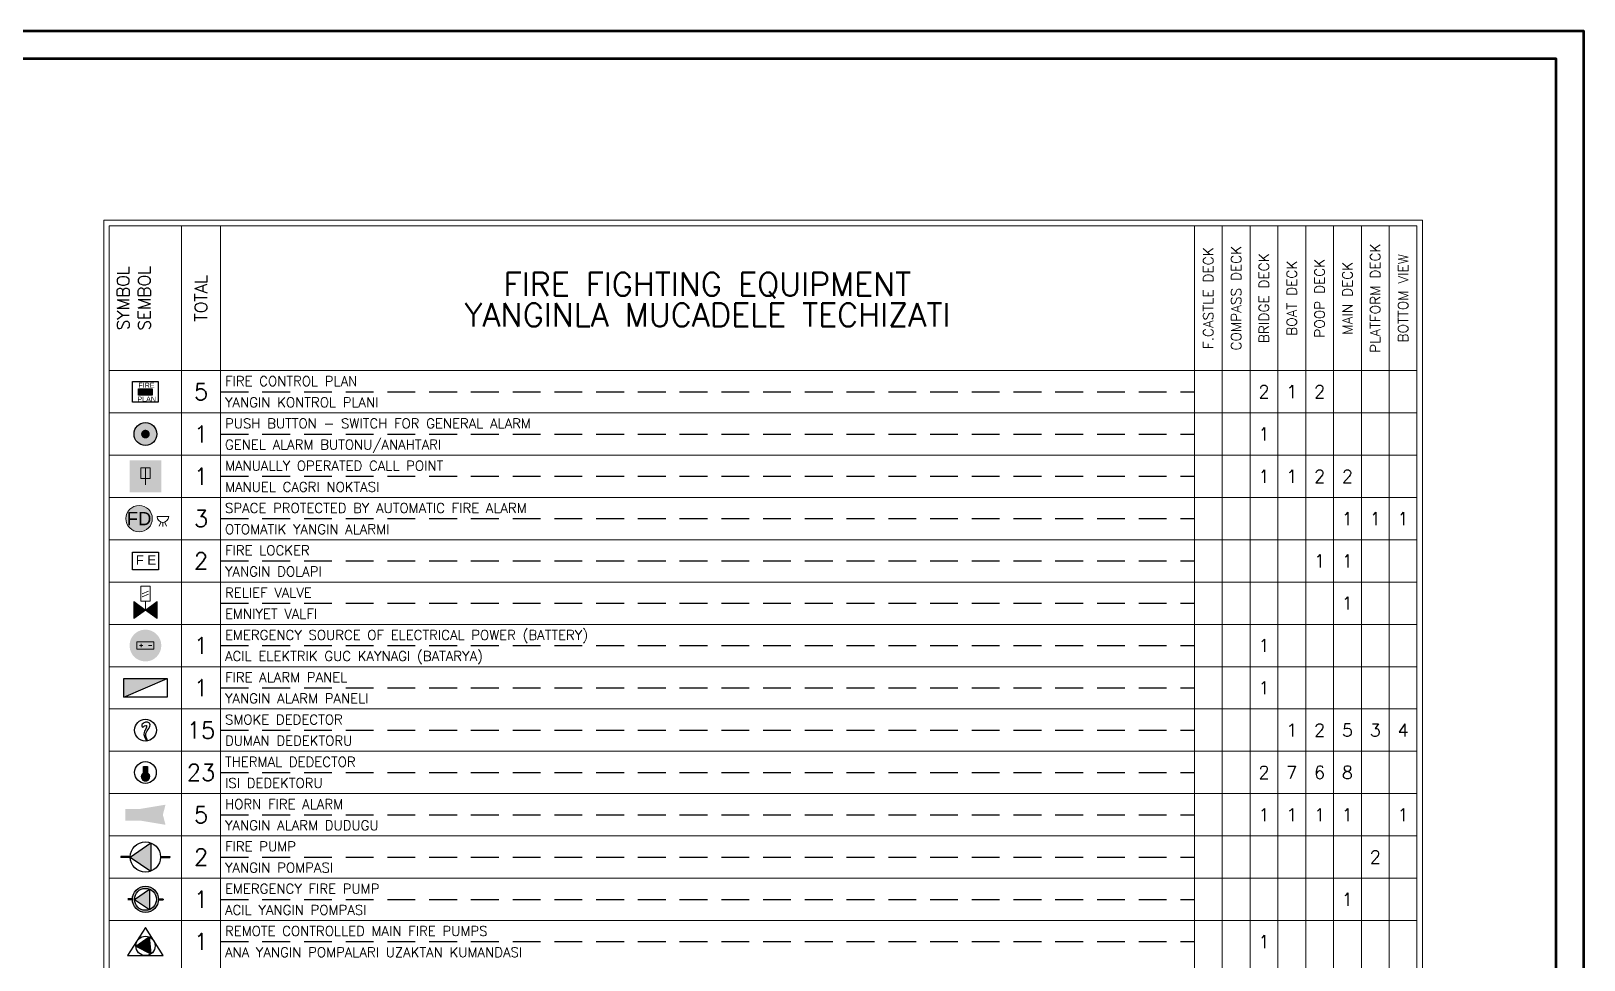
# Model space of a CAD drawing. Header units: millimetres. Extents: x -8500 to 134500, y -68500 to 34500.
# Drawn here: x 106595 to 134500, y 17811 to 34500 of the extents above; entities that cross this region are included whole.
import ezdxf
from ezdxf.enums import TextEntityAlignment as Align

# ---------------------------------------------------------------- set-up
doc = ezdxf.new("R2010")
doc.units = ezdxf.units.MM
doc.linetypes.add('DASHED_S', pattern=[750, 500, -250])
for name, color, linetype, lineweight in [('BORDER', 1, 'Continuous', 50), ('DASHED', 8, 'DASHED_S', 25), ('LEGEND', 7, 'Continuous', 18), ('SYM-FF', 1, 'Continuous', 18)]:
    doc.layers.add(name, color=color, linetype=linetype, lineweight=lineweight)
for name, color, linetype in [('dotted', 140, 'Continuous'), ('HATCH', 1, 'Continuous'), ('INER2', 151, 'Continuous'), ('SYMBOL', 31, 'Continuous'), ('VENT', 210, 'Continuous')]:
    doc.layers.add(name, color=color, linetype=linetype)
doc.styles.add('ARIAL', font='arial.ttf')
doc.styles.add('ROMANS', font='romans.shx')
doc.styles.add('SHIP', font='arial.ttf')

# ---------------------------------------------------------------- blocks, each defined once
blk = doc.blocks.new('fie')
at = {"layer": 'HATCH'}
blk.add_hatch(color=256, dxfattribs=at).paths.add_polyline_path([(1942.954, -4111.097), (1942.335, -4111.097), (1942.335, -4111.379), (1942.954, -4111.379)])
at = {"layer": 'dotted', "color": 6}
for p, q in [((1942.061, -4110.762), (1943.229, -4110.762)), ((1942.061, -4111.696), (1942.061, -4110.762)), ((1943.229, -4110.762), (1943.229, -4111.696)), ((1943.229, -4111.696), (1942.061, -4111.696)), ((1942.336, -4111.097), (1942.955, -4111.097)), ((1942.336, -4111.379), (1942.336, -4111.097)), ((1942.955, -4111.379), (1942.336, -4111.379)), ((1942.955, -4111.097), (1942.955, -4111.379))]:
    blk.add_line(p, q, dxfattribs=at)
at = {"layer": 'dotted', "color": 6, "style": 'ARIAL'}
for s, p in [('FIRE', (1942.324, -4111.049)), ('PLAN', (1942.283, -4111.679))]:
    blk.add_text(s, height=0.2312, dxfattribs=at).set_placement(p)
blk = doc.blocks.new('FPR-FIRE PLAN LOCATION')
at = {"layer": 'VENT', "color": 2, "xscale": 0.45989954711139, "yscale": 0.45989954711139}
blk.add_blockref('fie', (-893.422, 1890.752), dxfattribs=at)
blk = doc.blocks.new('GA')
at = {"layer": 'dotted'}
blk.add_hatch(color=51, dxfattribs=at).paths.add_polyline_path([(-2247.679, -988.692, 1), (-2247.281, -988.692, 1)])
at = {"layer": 'SYMBOL'}
h = blk.add_hatch(color=10, dxfattribs=at)
edge = h.paths.add_edge_path()
edge.add_arc((-2247.482, -988.692), 0.199, 0, 360)
edge = h.paths.add_edge_path()
edge.add_arc((-2247.482, -988.692), 0.517, 0, 360)
at = {"layer": 'dotted', "color": 6}
blk.add_circle((-2247.48, -988.691), 0.517, dxfattribs=at)
blk = doc.blocks.new('FPR-GENERAL BUTTON ALARM')
at = {"layer": 'dotted', "color": 51, "xscale": 0.45989954711139, "yscale": 0.45989954711139}
blk.add_blockref('GA', (1033.615, 454.698), dxfattribs=at)
blk = doc.blocks.new('MANUAL_CALL_POINT')
at = {"true_color": 0xe1232d}
h = blk.add_hatch(color=7, dxfattribs=at)
h.dxf.hatch_style = 1
h.paths.add_polyline_path([(-300, -300), (300, -300), (300, 300), (-300, 300)])
blk.add_line((0, 160), (0, -160))
blk.add_lwpolyline([(-90, -40), (90, -40), (90, 160), (-90, 160)], close=True)
blk = doc.blocks.new('AUTO_FIRE_ALARM_SPACE')
at = {"true_color": 0xe1232d}
h = blk.add_hatch(color=7, dxfattribs=at)
h.dxf.hatch_style = 1
h.paths.add_polyline_path([(130, 0), (128, 33), (121, 65), (111, 96), (97, 125), (78, 152), (57, 177), (32, 198), (5, 217), (-24, 231), (-55, 241), (-87, 248), (-120, 250), (-153, 248), (-185, 241), (-216, 231), (-245, 217), (-272, 198), (-297, 177), (-318, 152), (-337, 125), (-351, 96), (-361, 65), (-368, 33), (-370, 0), (-368, -33), (-361, -65), (-351, -96), (-337, -125), (-318, -152), (-297, -177), (-272, -198), (-245, -217), (-216, -231), (-185, -241), (-153, -248), (-120, -250), (-87, -248), (-55, -241), (-24, -231), (5, -217), (32, -198), (57, -177), (78, -152), (97, -125), (111, -96), (121, -65), (128, -33)])
for p, q in [((220, 40), (440, 40)), ((290, -70), (260, -140)), ((330, -70), (330, -150)), ((370, -70), (400, -140))]:
    blk.add_line(p, q)
blk.add_circle((-120, 0), 250)
blk.add_arc((330, 40), 110, 180, 360)
at = {"style": 'SHIP'}
blk.add_text('FD', height=250, dxfattribs=at).set_placement((-120, 0), align=Align.MIDDLE_CENTER)
blk = doc.blocks.new('fs')
at = {"layer": 'dotted', "color": 6}
for p, q in [((1941.965, -4109.374), (1943.141, -4109.374)), ((1941.965, -4110.175), (1941.965, -4109.374)), ((1943.141, -4109.374), (1943.141, -4110.175)), ((1943.141, -4110.175), (1941.965, -4110.175))]:
    blk.add_line(p, q, dxfattribs=at)
at = {"layer": 'HATCH', "style": 'ARIAL'}
blk.add_text('F E', height=0.4243, dxfattribs=at).set_placement((1942.115, -4109.948))
blk = doc.blocks.new("FPR-SAF. LOCKER WITH FIREMAN'S OUTFIT")
at = {"layer": 'VENT', "color": 2, "xscale": 0.45989954711139, "yscale": 0.45989954711139}
blk.add_blockref('fs', (-893.379, 1890.083), dxfattribs=at)
blk = doc.blocks.new('RELIEF_VALVE')
at = {"true_color": 0xe1232d}
h = blk.add_hatch(color=7, dxfattribs=at)
h.dxf.hatch_style = 1
h.paths.add_polyline_path([(-220, 30), (0, -130), (-220, -290)])
at = {"true_color": 0x6eb432}
h = blk.add_hatch(color=7, dxfattribs=at)
h.dxf.hatch_style = 1
h.paths.add_polyline_path([(220, 30), (0, -130), (220, -290)])
for p, q in [((-60, 180), (60, 230)), ((-60, 120), (60, 170)), ((0, -130), (0, 40))]:
    blk.add_line(p, q)
for points in [[(-90, 40), (90, 40), (90, 320), (-90, 320)], [(-220, 30), (0, -130), (-220, -290)], [(220, 30), (0, -130), (220, -290)]]:
    blk.add_lwpolyline(points, close=True)
blk = doc.blocks.new('EMERG_POWER_BATTERY')
at = {"true_color": 0xe1232d}
h = blk.add_hatch(color=7, dxfattribs=at)
h.dxf.hatch_style = 1
h.paths.add_polyline_path([(300, 0), (297, 39), (290, 78), (277, 115), (260, 150), (238, 183), (212, 212), (183, 238), (150, 260), (115, 277), (78, 290), (39, 297), (0, 300), (-39, 297), (-78, 290), (-115, 277), (-150, 260), (-183, 238), (-212, 212), (-238, 183), (-260, 150), (-277, 115), (-290, 78), (-297, 39), (-300, 0), (-297, -39), (-290, -78), (-277, -115), (-260, -150), (-238, -183), (-212, -212), (-183, -238), (-150, -260), (-115, -277), (-78, -290), (-39, -297), (0, -300), (39, -297), (78, -290), (115, -277), (150, -260), (183, -238), (212, -212), (238, -183), (260, -150), (277, -115), (290, -78), (297, -39)])
h.paths.add_polyline_path([(250, 0), (248, 33), (241, 65), (231, 96), (217, 125), (198, 152), (177, 177), (152, 198), (125, 217), (96, 231), (65, 241), (33, 248), (0, 250), (-33, 248), (-65, 241), (-96, 231), (-125, 217), (-152, 198), (-177, 177), (-198, 152), (-217, 125), (-231, 96), (-241, 65), (-248, 33), (-250, 0), (-248, -33), (-241, -65), (-231, -96), (-217, -125), (-198, -152), (-177, -177), (-152, -198), (-125, -217), (-96, -231), (-65, -241), (-33, -248), (0, -250), (33, -248), (65, -241), (96, -231), (125, -217), (152, -198), (177, -177), (198, -152), (217, -125), (231, -96), (241, -65), (248, -33)], flags=0)
for p, q in [((-110, 0), (-50, 0)), ((-80, -30), (-80, 30)), ((60, 0), (120, 0))]:
    blk.add_line(p, q)
blk.add_lwpolyline([(-160, -70), (160, -70), (160, 70), (-160, 70)], close=True)
blk = doc.blocks.new('pan')
at = {"layer": 'dotted'}
blk.add_hatch(color=1, dxfattribs=at).paths.add_polyline_path([(1941.574, -4105.486), (1943.543, -4104.63), (1941.574, -4104.63)])
at = {"layer": 'dotted', "color": 6}
for p, q in [((1941.574, -4104.63), (1943.543, -4104.63)), ((1941.574, -4105.486), (1941.574, -4104.63)), ((1941.574, -4105.486), (1943.543, -4104.63)), ((1943.543, -4104.63), (1943.543, -4105.486)), ((1943.543, -4105.486), (1941.574, -4105.486))]:
    blk.add_line(p, q, dxfattribs=at)
blk = doc.blocks.new('FPR-FIRE ALARM PANEL')
at = {"layer": 'VENT', "color": 2, "xscale": 0.45989954711139, "yscale": 0.45989954711139}
blk.add_blockref('pan', (-893.382, 1887.915), dxfattribs=at)
blk = doc.blocks.new('SM')
at = {"layer": 'dotted', "color": 6}
blk.add_circle((1942.533, -4084.514), 0.497, dxfattribs=at)
blk.add_spline([(1942.625, -4085.002), (1942.557, -4084.663), (1942.684, -4084.436), (1942.73, -4084.229), (1942.622, -4084.157), (1942.464, -4084.188), (1942.365, -4084.322), (1942.408, -4084.384), (1942.498, -4084.325), (1942.582, -4084.303), (1942.575, -4084.381), (1942.47, -4084.616), (1942.59, -4085.008)], degree=3, dxfattribs=at)
blk = doc.blocks.new('FPR-SMOKE DETECTOR')
at = {"layer": 'VENT', "color": 6, "xscale": 0.45989954711139, "yscale": 0.45989954711139}
blk.add_blockref('SM', (-893.37, 1878.466), dxfattribs=at)
blk = doc.blocks.new('heat detector')
at = {"layer": 'INER2'}
blk.add_hatch(color=242, dxfattribs=at).paths.add_polyline_path([(3383.561, -6499.341), (3383.561, -6499.133), (3383.431, -6499.133), (3383.431, -6499.343, 4.002369)])
at = {"layer": 'INER2', "color": 240}
blk.add_lwpolyline([(3383.431, -6499.343), (3383.431, -6499.133), (3383.561, -6499.133), (3383.561, -6499.341)], dxfattribs=at)
at = {"layer": 'INER2', "color": 7}
blk.add_circle((3383.495, -6499.326), 0.352, dxfattribs=at)
at = {"layer": 'INER2', "color": 240}
blk.add_arc((3383.498, -6499.463), 0.137, 118.8949, 62.7819, dxfattribs=at)
blk = doc.blocks.new('FPR-TEMPERATURE DETECTOR')
at = {"layer": 'INER2', "color": 3, "xscale": 0.64519499421843, "yscale": 0.64519499421843}
blk.add_blockref('heat detector', (-2183.014, 4193.332), dxfattribs=at)
blk = doc.blocks.new('FIRE_ALARM_HORN')
at = {"true_color": 0xe1232d}
h = blk.add_hatch(color=7, dxfattribs=at)
h.dxf.hatch_style = 1
h.paths.add_polyline_path([(-380, -110), (-380, 110), (-100, 110), (380, 190), (330, 0), (380, -190), (-100, -110)])
blk = doc.blocks.new('FP')
at = {"layer": 'HATCH'}
blk.add_hatch(color=256, dxfattribs=at).paths.add_polyline_path([(-2247.184, -968.69), (-2247.184, -969.968), (-2248.122, -969.329)])
h = blk.add_hatch(color=256, dxfattribs=at)
h.paths.add_polyline_path([(-2248.548, -969.307), (-2248.121, -969.307, 0.008016), (-2248.122, -969.329, 0.008016), (-2248.121, -969.351), (-2248.548, -969.351)])
h.paths.add_polyline_path([(-2246.748, -969.307), (-2246.322, -969.307), (-2246.322, -969.351), (-2246.748, -969.351, 0.008016), (-2246.748, -969.329, 0.008016)])
at = {"layer": 'dotted', "color": 6}
for p, q in [((-2248.121, -969.329), (-2247.183, -968.69)), ((-2247.183, -968.69), (-2247.183, -969.968)), ((-2248.121, -969.307), (-2248.547, -969.307)), ((-2248.547, -969.307), (-2248.547, -969.351)), ((-2248.121, -969.351), (-2248.547, -969.351)), ((-2248.121, -969.329), (-2247.183, -969.968)), ((-2246.747, -969.307), (-2246.322, -969.307)), ((-2246.747, -969.351), (-2246.322, -969.351))]:
    blk.add_line(p, q, dxfattribs=at)
blk.add_circle((-2247.434, -969.329), 0.687, dxfattribs=at)
at = {"layer": 'SYMBOL'}
blk.add_line((-2246.322, -969.307), (-2246.322, -969.351), dxfattribs=at)
blk = doc.blocks.new('FPR-MAIN FIRE PUMP')
at = {"layer": 'dotted', "color": 51, "xscale": 0.45989954711139, "yscale": 0.45989954711139}
blk.add_blockref('FP', (1033.594, 445.794), dxfattribs=at)
blk = doc.blocks.new('EFP')
at = {"layer": 'HATCH'}
h = blk.add_hatch(color=10, dxfattribs=at)
h.paths.add_polyline_path([(-2248.241, -970.924), (-2248.241, -970.892), (-2248.028, -970.892, 0.006723), (-2248.029, -970.908, 0.006723), (-2248.028, -970.924)])
h.paths.add_polyline_path([(-2247.255, -970.446), (-2247.255, -971.37), (-2247.933, -970.908)])
h.paths.add_polyline_path([(-2246.845, -970.924, 0.006723), (-2246.845, -970.908, 0.006723), (-2246.845, -970.892), (-2246.632, -970.892), (-2246.632, -970.924)])
at = {"layer": 'VENT'}
h = blk.add_hatch(color=1, dxfattribs=at)
h.paths.add_polyline_path([(-2246.845, -970.908, 1), (-2248.029, -970.908, 1)])
h.paths.add_polyline_path([(-2247.933, -970.908, -1), (-2246.94, -970.908, -1)])
h.paths.add_polyline_path([(-2247.933, -970.908), (-2247.255, -970.446), (-2247.255, -971.37)])
at = {"layer": 'dotted', "color": 6}
for p, q in [((-2247.933, -970.908), (-2247.255, -970.446)), ((-2247.255, -970.446), (-2247.255, -971.37)), ((-2248.028, -970.892), (-2248.241, -970.892)), ((-2248.028, -970.924), (-2248.241, -970.924)), ((-2247.933, -970.908), (-2247.255, -971.37)), ((-2246.844, -970.892), (-2246.632, -970.892)), ((-2246.844, -970.924), (-2246.632, -970.924))]:
    blk.add_line(p, q, dxfattribs=at)
for radius in [0.592, 0.496]:
    blk.add_circle((-2247.436, -970.908), radius, dxfattribs=at)
blk = doc.blocks.new('FPR-EMERGENCY FIRE PUMP')
at = {"layer": 'dotted', "color": 6}
blk.add_line((0.37, 0.007), (0.37, -0.007), dxfattribs=at)
at = {"layer": 'dotted', "color": 51, "xscale": 0.45989954711139, "yscale": 0.45989954711139}
blk.add_blockref('EFP', (1033.595, 446.52), dxfattribs=at)
blk = doc.blocks.new('RCFP')
at = {"layer": 'VENT'}
blk.add_hatch(color=1, dxfattribs=at).paths.add_polyline_path([(-2247.274, -972.237), (-2247.881, -972.65), (-2247.203, -973.01)])
at = {"layer": 'dotted', "color": 6}
for p, q in [((-2247.446, -971.815), (-2248.255, -973.084)), ((-2247.446, -971.815), (-2248.255, -973.084)), ((-2247.881, -972.65), (-2247.273, -972.237)), ((-2246.636, -973.084), (-2247.446, -971.815)), ((-2246.636, -973.084), (-2247.446, -971.815)), ((-2247.273, -972.237), (-2247.203, -973.01)), ((-2247.881, -972.65), (-2247.203, -973.01)), ((-2248.255, -973.084), (-2246.636, -973.084)), ((-2248.255, -973.084), (-2246.636, -973.084))]:
    blk.add_line(p, q, dxfattribs=at)
blk.add_circle((-2247.442, -972.642), 0.439, dxfattribs=at)
blk = doc.blocks.new('FPR-REMOTE CONTROL FOR FIRE PUMP')
at = {"layer": 'dotted', "color": 51, "xscale": 0.45989954711139, "yscale": 0.45989954711139}
blk.add_blockref('RCFP', (1033.599, 447.229), dxfattribs=at)

msp = doc.modelspace()

# ---------------------------------------------------------------- linework, layer by layer
at = {"layer": 'BORDER'}
for points in [[(-8500, -68500), (134500, -68500), (134500, 34500), (-8500, 34500)], [(-8000, -68000), (134000, -68000), (134000, 34000), (-8000, 34000)]]:
    msp.add_lwpolyline(points, close=True, dxfattribs=at)
at = {"layer": 'DASHED'}
for p, q in [((110000, 28020), (127500, 28020)), ((110000, 27260), (127500, 27260)), ((110000, 26500), (127500, 26500)), ((110000, 25740), (127500, 25740)), ((110000, 24980), (127500, 24980)), ((110000, 24220), (127500, 24220)), ((110000, 23460), (127500, 23460)), ((110000, 22700), (127500, 22700)), ((110000, 21940), (127500, 21940)), ((110000, 21180), (127500, 21180)), ((110000, 20420), (127500, 20420)), ((110000, 19660), (127500, 19660)), ((110000, 18900), (127500, 18900)), ((110000, 18140), (127500, 18140))]:
    msp.add_line(p, q, dxfattribs=at)
at = {"layer": 'LEGEND'}
for p, q in [((109300, 1800), (109300, 31000)), ((110000, 1800), (110000, 31000)), ((127500, 1800), (127500, 31000)), ((128000, 1800), (128000, 31000)), ((128500, 1800), (128500, 31000)), ((129000, 1800), (129000, 31000)), ((129500, 1800), (129500, 31000)), ((130000, 1800), (130000, 31000)), ((130500, 1800), (130500, 31000)), ((131000, 1800), (131000, 31000)), ((108000, 28400), (131500, 28400)), ((127500, 28020), (127500, 28020)), ((108000, 27640), (131500, 27640)), ((127500, 27260), (127500, 27260)), ((108000, 26880), (131500, 26880)), ((127500, 26500), (127500, 26500)), ((108000, 26120), (131500, 26120)), ((127500, 25740), (127500, 25740)), ((108000, 25360), (131500, 25360)), ((127500, 24980), (127500, 24980)), ((108000, 24600), (131500, 24600)), ((127500, 24220), (127500, 24220)), ((108000, 23840), (131500, 23840)), ((127500, 23460), (127500, 23460)), ((108000, 23080), (131500, 23080)), ((127500, 22700), (127500, 22700)), ((108000, 22320), (131500, 22320)), ((127500, 21940), (127500, 21940)), ((108000, 21560), (131500, 21560)), ((127500, 21180), (127500, 21180)), ((108000, 20800), (131500, 20800)), ((127500, 20420), (127500, 20420)), ((108000, 20040), (131500, 20040)), ((127500, 19660), (127500, 19660)), ((108000, 19280), (131500, 19280)), ((127500, 18900), (127500, 18900)), ((108000, 18520), (131500, 18520)), ((127500, 18140), (127500, 18140))]:
    msp.add_line(p, q, dxfattribs=at)
for points in [[(107900, 1700), (131600, 1700), (131600, 31100), (107900, 31100)], [(108000, 1800), (131500, 1800), (131500, 31000), (108000, 31000)]]:
    msp.add_lwpolyline(points, close=True, dxfattribs=at)

# ---------------------------------------------------------------- block references
at = {"layer": 'SYM-FF'}
for name, p, xscale, yscale in [('FPR-FIRE PLAN LOCATION', (108650, 28020), 861.213, 861.213), ('FPR-GENERAL BUTTON ALARM', (108650, 27260), 861.213, 861.213), ('MANUAL_CALL_POINT', (108650, 26500), 0.95, 0.95), ('AUTO_FIRE_ALARM_SPACE', (108650, 25740), 0.95, 0.95), ("FPR-SAF. LOCKER WITH FIREMAN'S OUTFIT", (108650, 24980), 861.213, 861.213), ('RELIEF_VALVE', (108650, 24220), 0.95, 0.95), ('EMERG_POWER_BATTERY', (108650, 23460), 0.95, 0.95), ('FPR-FIRE ALARM PANEL', (108650, 22700), 861.213, 861.213), ('FPR-SMOKE DETECTOR', (108650, 21940), 861.213, 861.213), ('FPR-TEMPERATURE DETECTOR', (108650, 21180), 861.213, 861.213), ('FIRE_ALARM_HORN', (108650, 20420), 0.95, 0.95), ('FPR-MAIN FIRE PUMP', (108650, 19660), 861.213, 861.213), ('FPR-EMERGENCY FIRE PUMP', (108650, 18900), 861.213, 861.213), ('FPR-REMOTE CONTROL FOR FIRE PUMP', (108650, 18140), 861.213, 861.213)]:
    msp.add_blockref(name, p, dxfattribs=dict(at, xscale=xscale, yscale=yscale))

# ---------------------------------------------------------------- texts
at = {"layer": 'LEGEND', "style": 'ROMANS'}
for s, height, p in [('F.CASTLE DECK', 180, (127750, 29700)), ('COMPASS DECK', 180, (128250, 29700)), ('BRIDGE DECK', 180, (128750, 29700)), ('PLATFORM DECK', 180, (130750, 29700)), ('BOTTOM VIEW', 180, (131250, 29700)), ('SYMBOL', 220, (108250, 29700)), ('SEMBOL', 220, (108630, 29700)), ('BOAT DECK', 180, (129250, 29700)), ('POOP DECK', 180, (129750, 29700)), ('MAIN DECK', 180, (130250, 29700)), ('TOTAL', 220, (109650, 29700))]:
    msp.add_text(s, height=height, rotation=90, dxfattribs=at).set_placement(p, align=Align.MIDDLE_CENTER)
for s, height, p in [('FIRE FIGHTING EQUIPMENT', 420, (118750, 29950)), ('YANGINLA MUCADELE TECHIZATI', 420, (118750, 29400)), ('5', 300, (109650, 28020)), ('2', 230, (128750, 28020)), ('1', 230, (129250, 28020)), ('2', 230, (129750, 28020)), ('1', 300, (109650, 27260)), ('1', 230, (128750, 27260)), ('1', 300, (109650, 26500)), ('1', 230, (128750, 26500)), ('1', 230, (129250, 26500)), ('2', 230, (129750, 26500)), ('2', 230, (130250, 26500)), ('3', 300, (109650, 25740)), ('1', 230, (130250, 25740)), ('1', 230, (130750, 25740)), ('1', 230, (131250, 25740)), ('2', 300, (109650, 24980)), ('1', 230, (129750, 24980)), ('1', 230, (130250, 24980)), ('1', 230, (130250, 24220)), ('1', 300, (109650, 23460)), ('1', 230, (128750, 23460)), ('1', 300, (109650, 22700)), ('1', 230, (128750, 22700)), ('15', 300, (109650, 21940)), ('1', 230, (129250, 21940)), ('2', 230, (129750, 21940)), ('5', 230, (130250, 21940)), ('3', 230, (130750, 21940)), ('4', 230, (131250, 21940)), ('23', 300, (109650, 21180)), ('2', 230, (128750, 21180)), ('7', 230, (129250, 21180)), ('6', 230, (129750, 21180)), ('8', 230, (130250, 21180)), ('5', 300, (109650, 20420)), ('1', 230, (128750, 20420)), ('1', 230, (129250, 20420)), ('1', 230, (129750, 20420)), ('1', 230, (130250, 20420)), ('1', 230, (131250, 20420)), ('2', 300, (109650, 19660)), ('2', 230, (130750, 19660)), ('1', 300, (109650, 18900)), ('1', 230, (130250, 18900)), ('1', 300, (109650, 18140)), ('1', 230, (128750, 18140))]:
    msp.add_text(s, height=height, dxfattribs=at).set_placement(p, align=Align.MIDDLE_CENTER)
for s, p in [('FIRE CONTROL PLAN', (110080, 28210)), ('YANGIN KONTROL PLANI', (110080, 27830)), ('PUSH BUTTON - SWITCH FOR GENERAL ALARM', (110080, 27450)), ('GENEL ALARM BUTONU/ANAHTARI', (110080, 27070)), ('MANUALLY OPERATED CALL POINT', (110080, 26690)), ('MANUEL CAGRI NOKTASI', (110080, 26310)), ('SPACE PROTECTED BY AUTOMATIC FIRE ALARM', (110080, 25930)), ('OTOMATIK YANGIN ALARMI', (110080, 25550)), ('FIRE LOCKER', (110080, 25170)), ('YANGIN DOLAPI', (110080, 24790)), ('RELIEF VALVE', (110080, 24410)), ('EMNIYET VALFI', (110080, 24030)), ('EMERGENCY SOURCE OF ELECTRICAL POWER (BATTERY)', (110080, 23650)), ('ACIL ELEKTRIK GUC KAYNAGI (BATARYA)', (110080, 23270)), ('FIRE ALARM PANEL', (110080, 22890)), ('YANGIN ALARM PANELI', (110080, 22510)), ('SMOKE DEDECTOR', (110080, 22130)), ('DUMAN DEDEKTORU', (110080, 21750)), ('THERMAL DEDECTOR', (110080, 21370)), ('ISI DEDEKTORU', (110080, 20990)), ('HORN FIRE ALARM', (110080, 20610)), ('YANGIN ALARM DUDUGU', (110080, 20230)), ('FIRE PUMP', (110080, 19850)), ('YANGIN POMPASI', (110080, 19470)), ('EMERGENCY FIRE PUMP', (110080, 19090)), ('ACIL YANGIN POMPASI', (110080, 18710)), ('REMOTE CONTROLLED MAIN FIRE PUMPS', (110080, 18330)), ('ANA YANGIN POMPALARI UZAKTAN KUMANDASI', (110080, 17950))]:
    msp.add_text(s, height=175, dxfattribs=at).set_placement(p, align=Align.MIDDLE_LEFT)

doc.saveas('drawing.dxf')
